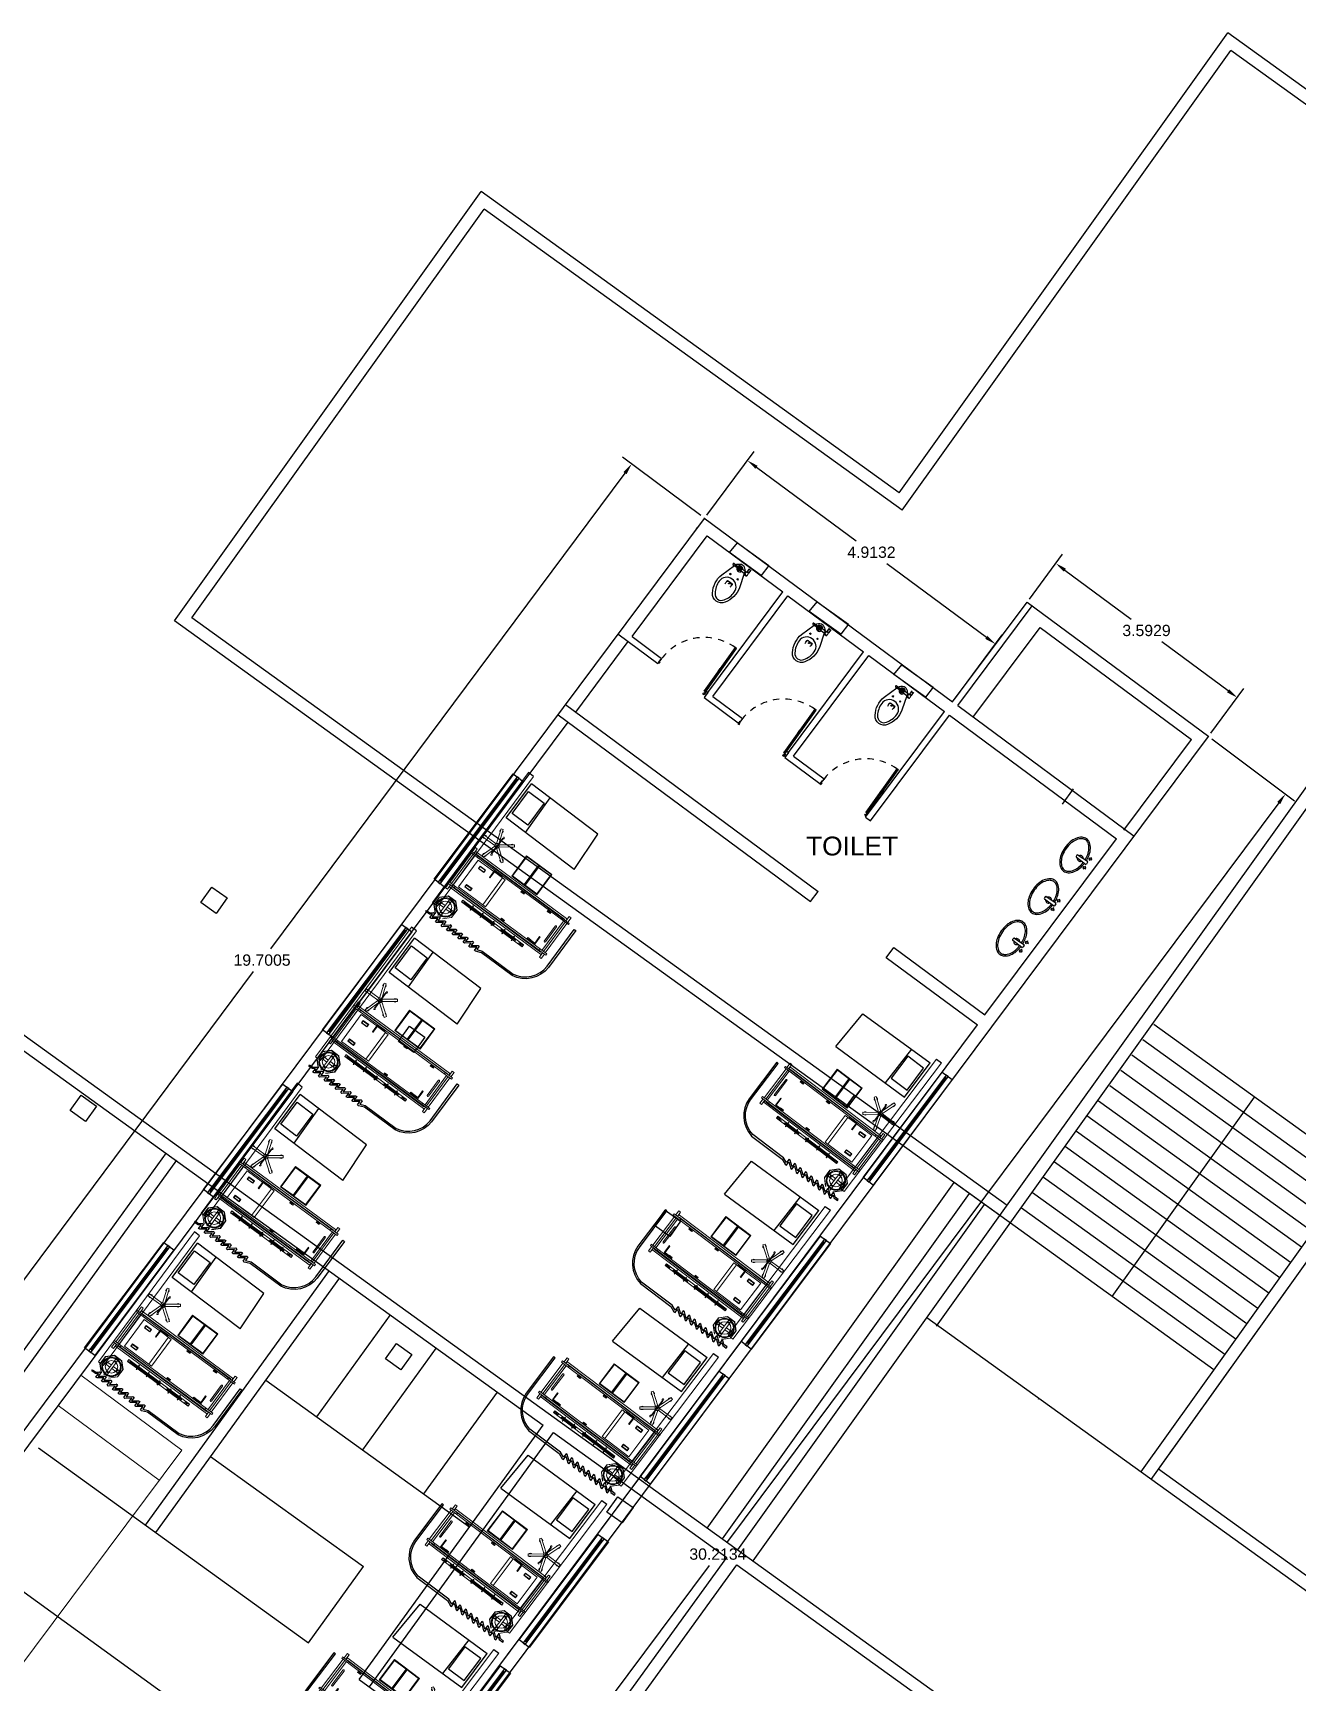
# Model space of a CAD drawing. Header units: metres. Extents: x 141303 to 146299, y 125960 to 127091.
# Drawn here: x 144904.21 to 144924.33, y 126103.1 to 126129.36 of the extents above; entities that cross this region are included whole.
import ezdxf

# ---------------------------------------------------------------- set-up
doc = ezdxf.new("R2010")
doc.units = ezdxf.units.M
doc.header["$MEASUREMENT"] = 0
for name, pattern in [('C05 _MOB-EQUIP URGENCIAS Y TOCOCIRUGÍA$0$006_URGENCIAS & TOCOCIRUGÍA$0$03.-PRIMER NIVEL GENERAL$0$XR-PLANTA 3ER NIVEL$0$DASHED', [19.05, 12.7, -6.35]), ('C05 _MOB-EQUIP URGENCIAS Y TOCOCIRUGÍA$0$006_URGENCIAS & TOCOCIRUGÍA$0$03.-PRIMER NIVEL GENERAL$0$XR-PLANTA 3ER NIVEL$0$DASHED2', [0.375, 0.25, -0.125]), ('C08_MUROS SERVICIOS$0$HIDDE100', [0.16, 0.1, -0.06])]:
    doc.linetypes.add(name, pattern=pattern)
for name, color, linetype in [('DIMENSION', 50, 'Continuous'), ('door', 12, 'Continuous'), ('FURNITURE', 6, 'Continuous'), ('WINDOW', 244, 'Continuous')]:
    doc.layers.add(name, color=color, linetype=linetype)
for name, color, linetype, lineweight in [('ELEVATION', 7, 'Continuous', 20), ('LETTERING', 50, 'Continuous', 30), ('new column', 4, 'Continuous', 25), ('NVMI_WALL', 7, 'Continuous', 30)]:
    doc.layers.add(name, color=color, linetype=linetype, lineweight=lineweight)
doc.layers.get('0').off()
doc.styles.get("Standard").update_dxf_attribs({"font": 'arial.ttf'})
doc.dimstyles.get("Standard").update_dxf_attribs({"dimtxt": 0.18, "dimasz": 0.18, "dimexe": 0.18, "dimexo": 0.0625, "dimgap": 0.09, "dimtad": 0, "dimtih": 1, "dimtoh": 1, "dimdec": 4, "dimzin": 0, "dimdsep": 46, "dimtxsty": 'Standard', "dimcen": 0.09, "dimadec": 0, "dimazin": 0, "dimtfac": 1, "dimtdec": 4, "dimtofl": 0, "dimtmove": 0, "dimatfit": 3, "dimfxl": 1, "dimtolj": 1, "dimtzin": 0, "dimarcsym": 0})

# ---------------------------------------------------------------- blocks, each defined once
blk = doc.blocks.new('C05 _MOB-EQUIP URGENCIAS Y TOCOCIRUGÍA$0$cortina antibacterial')
blk.add_lwpolyline([(300.266, -580.673), (300.266, -580.651), (300.266, -580.673), (300.199, -580.673), (300.266, -580.761), (300.266, -580.783), (300.199, -580.783), (300.266, -580.871), (300.266, -580.893), (300.199, -580.893), (300.266, -580.981), (300.266, -581.003), (300.199, -581.003), (300.266, -581.091), (300.266, -581.113), (300.199, -581.113), (300.266, -581.201), (300.266, -581.223), (300.199, -581.223), (300.231, -581.309), (300.231, -581.921, 0.354939), (300.651, -582.281), (301.378, -582.281), (301.378, -582.311), (300.651, -582.311, -0.359051), (300.201, -581.921), (300.201, -581.313), (300.166, -581.223), (300.166, -581.201), (300.233, -581.201), (300.166, -581.113), (300.166, -581.091), (300.233, -581.091), (300.166, -581.003), (300.166, -580.981), (300.233, -580.981), (300.166, -580.893), (300.166, -580.871), (300.233, -580.871), (300.166, -580.783), (300.166, -580.761), (300.233, -580.761), (300.166, -580.673), (300.166, -580.651), (300.233, -580.651), (300.166, -580.563), (300.166, -580.541), (300.233, -580.541), (300.166, -580.453), (300.166, -580.431), (300.233, -580.431), (300.166, -580.343), (300.166, -580.321), (300.233, -580.321), (300.205, -580.281), (300.205, -580.211), (300.227, -580.211), (300.227, -580.274), (300.266, -580.321), (300.266, -580.343), (300.199, -580.343), (300.266, -580.431), (300.266, -580.453), (300.199, -580.453), (300.266, -580.541), (300.266, -580.563), (300.199, -580.563), (300.266, -580.651)], format="xyb")
blk = doc.blocks.new('bed ward')
at = {"layer": 'FURNITURE'}
for p, q in [((142390.8, 126644.899), (142391.223, 126645.43)), ((142391.223, 126645.43), (142392.307, 126644.667)), ((142390.8, 126644.899), (142391.91, 126644.116)), ((142392.007, 126644.879), (142391.6, 126644.335)), ((142391.91, 126644.116), (142392.307, 126644.667)), ((142392.41, 126644.731), (142392.492, 126644.674))]:
    blk.add_line(p, q, dxfattribs=at)
at = {"layer": 'FURNITURE', "linetype": 'Continuous', "lineweight": 0}
for p, q in [((142390.08, 126644.621, 310.935), (142390.03, 126644.551, 310.935)), ((142390.08, 126644.621, 310.935), (142390.109, 126644.6, 310.935)), ((142390.016, 126644.532, 310.935), (142389.675, 126644.062, 310.935)), ((142390.044, 126644.511, 310.935), (142389.703, 126644.042, 310.935)), ((142390.068, 126644.493, 310.935), (142389.727, 126644.024, 310.935)), ((142390.014, 126644.357, 310.935), (142389.84, 126644.118, 310.935)), ((142390.006, 126644.569, 310.935), (142389.991, 126644.549, 310.935)), ((142389.991, 126644.549, 310.935), (142391.569, 126643.403, 310.935)), ((142390.006, 126644.569, 310.935), (142391.583, 126643.423, 310.935)), ((142390.109, 126644.6, 310.935), (142390.058, 126644.53, 310.935)), ((142390.077, 126644.549, 310.935), (142390.061, 126644.528, 310.935)), ((142390.086, 126644.518, 310.935), (142390.082, 126644.513, 310.935)), ((142390.086, 126644.518, 310.935), (142391.51, 126643.483, 310.935)), ((142390.091, 126644.551, 310.935), (142391.539, 126643.499, 310.935)), ((142390.117, 126644.487, 310.935), (142390.103, 126644.468, 310.935)), ((142390.596, 126644.216, 310.935), (142390.831, 126644.54, 310.935)), ((142390.61, 126644.219, 310.935), (142390.834, 126644.526, 310.935)), ((142390.796, 126644.083, 310.935), (142391.02, 126644.391, 310.935)), ((142390.799, 126644.069, 310.935), (142391.034, 126644.393, 310.935)), ((142390.812, 126644.072, 310.935), (142391.036, 126644.379, 310.935)), ((142390.831, 126644.54, 310.935), (142391.236, 126644.246, 310.935)), ((142390.834, 126644.526, 310.935), (142391.02, 126644.391, 310.935)), ((142391.036, 126644.379, 310.935), (142391.222, 126644.244, 310.935)), ((142390.033, 126644.343, 310.935), (142389.859, 126644.104, 310.935)), ((142390.254, 126644.34, 310.935), (142390.245, 126644.328, 310.935)), ((142390.245, 126644.328, 310.935), (142390.294, 126644.292, 310.935)), ((142390.254, 126644.34, 310.935), (142390.303, 126644.304, 310.935)), ((142390.303, 126644.304, 310.935), (142390.294, 126644.292, 310.935)), ((142390.596, 126644.216, 310.935), (142391.001, 126643.923, 310.935)), ((142390.61, 126644.219, 310.935), (142390.796, 126644.083, 310.935)), ((142390.999, 126643.936, 310.935), (142391.222, 126644.244, 310.935)), ((142391.001, 126643.923, 310.935), (142391.236, 126644.246, 310.935)), ((142389.661, 126644.043, 310.935), (142389.61, 126643.973, 310.935)), ((142389.61, 126643.973, 310.935), (142389.639, 126643.953, 310.935)), ((142389.651, 126644.08, 310.935), (142389.637, 126644.06, 310.935)), ((142389.637, 126644.06, 310.935), (142391.214, 126642.914, 310.935)), ((142389.689, 126644.022, 310.935), (142389.639, 126643.953, 310.935)), ((142389.651, 126644.08, 310.935), (142391.228, 126642.934, 310.935)), ((142389.692, 126644.02, 310.935), (142389.677, 126643.999, 310.935)), ((142389.679, 126643.985, 310.935), (142391.13, 126642.931, 310.935)), ((142389.713, 126644.005, 310.935), (142389.706, 126643.995, 310.935)), ((142389.706, 126643.995, 310.935), (142391.13, 126642.961, 310.935)), ((142389.762, 126643.999, 310.935), (142389.748, 126643.979, 310.935)), ((142389.94, 126644.061, 310.935), (142389.858, 126643.948, 310.935)), ((142389.858, 126643.948, 310.935), (142389.98, 126643.859, 310.935)), ((142389.949, 126644.055, 310.935), (142389.873, 126643.95, 310.935)), ((142389.873, 126643.95, 310.935), (142389.937, 126643.904, 310.935)), ((142389.939, 126643.907, 310.935), (142389.93, 126643.895, 310.935)), ((142389.939, 126643.907, 310.935), (142389.989, 126643.871, 310.935)), ((142389.94, 126644.061, 310.935), (142389.949, 126644.055, 310.935)), ((142389.989, 126643.871, 310.935), (142389.98, 126643.859, 310.935)), ((142390.675, 126644.034, 310.935), (142390.666, 126644.022, 310.935)), ((142390.666, 126644.022, 310.935), (142390.716, 126643.986, 310.935)), ((142390.675, 126644.034, 310.935), (142390.725, 126643.998, 310.935)), ((142390.725, 126643.998, 310.935), (142390.716, 126643.986, 310.935)), ((142390.812, 126644.072, 310.935), (142390.999, 126643.936, 310.935)), ((142390.537, 126643.265, 310.935), (142389.878, 126643.743, 310.935)), ((142390.558, 126643.293, 310.935), (142389.899, 126643.772, 310.935)), ((142390.007, 126643.668, 310.935), (142390.009, 126643.67, 310.935)), ((142390.007, 126643.668, 310.935), (142390.052, 126643.639, 310.935)), ((142390.009, 126643.67, 310.935), (142390.053, 126643.642, 310.935)), ((142390.089, 126643.612, 310.935), (142390.009, 126643.67, 310.935)), ((142390.046, 126643.643, 310.935), (142390.091, 126643.614, 310.935)), ((142390.361, 126643.601, 310.935), (142390.352, 126643.589, 310.935)), ((142390.352, 126643.589, 310.935), (142390.401, 126643.553, 310.935)), ((142390.361, 126643.601, 310.935), (142390.41, 126643.565, 310.935)), ((142390.973, 126643.806, 310.935), (142390.661, 126643.376, 310.935)), ((142391.017, 126643.775, 310.935), (142390.704, 126643.344, 310.935)), ((142390.973, 126643.806, 310.935), (142391.148, 126643.68, 310.935)), ((142391.038, 126643.766, 310.935), (142391.047, 126643.779, 310.935)), ((142391.087, 126643.731, 310.935), (142391.038, 126643.766, 310.935)), ((142391.169, 126643.69, 310.935), (142391.047, 126643.779, 310.935)), ((142391.078, 126643.583, 310.935), (142391.153, 126643.687, 310.935)), ((142391.087, 126643.577, 310.935), (142391.078, 126643.583, 310.935)), ((142391.087, 126643.731, 310.935), (142391.096, 126643.743, 310.935)), ((142391.087, 126643.577, 310.935), (142391.169, 126643.69, 310.935)), ((142391.153, 126643.687, 310.935), (142391.09, 126643.734, 310.935)), ((142391.157, 126643.673, 310.935), (142391.405, 126643.492, 310.935)), ((142390.157, 126643.559, 310.935), (142390.158, 126643.562, 310.935)), ((142390.157, 126643.559, 310.935), (142390.201, 126643.531, 310.935)), ((142390.238, 126643.503, 310.935), (142390.158, 126643.562, 310.935)), ((142390.158, 126643.562, 310.935), (142390.203, 126643.533, 310.935)), ((142390.194, 126643.532, 310.935), (142390.238, 126643.503, 310.935)), ((142390.196, 126643.534, 310.935), (142390.24, 126643.506, 310.935)), ((142390.238, 126643.503, 310.935), (142390.24, 126643.506, 310.935)), ((142390.41, 126643.565, 310.935), (142390.401, 126643.553, 310.935)), ((142390.549, 126643.281, 310.935), (142390.571, 126643.312, 310.935)), ((142390.661, 126643.376, 310.935), (142391.093, 126643.062, 310.935)), ((142391.405, 126643.492, 310.935), (142391.093, 126643.062, 310.935)), ((142391.492, 126643.459, 310.935), (142391.13, 126642.961, 310.935)), ((142391.517, 126643.441, 310.935), (142391.176, 126642.972, 310.935)), ((142391.216, 126643.555, 310.935), (142391.189, 126643.518, 310.935)), ((142391.189, 126643.518, 310.935), (142391.278, 126643.453, 310.935)), ((142391.217, 126643.546, 310.935), (142391.197, 126643.519, 310.935)), ((142391.197, 126643.519, 310.935), (142391.276, 126643.461, 310.935)), ((142391.545, 126643.421, 310.935), (142391.204, 126642.952, 310.935)), ((142391.216, 126643.555, 310.935), (142391.305, 126643.49, 310.935)), ((142391.217, 126643.546, 310.935), (142391.296, 126643.489, 310.935)), ((142391.296, 126643.489, 310.935), (142391.276, 126643.461, 310.935)), ((142391.305, 126643.49, 310.935), (142391.278, 126643.453, 310.935)), ((142391.472, 126643.504, 310.935), (142391.458, 126643.484, 310.935)), ((142391.51, 126643.483, 310.935), (142391.506, 126643.478, 310.935)), ((142391.541, 126643.485, 310.935), (142391.526, 126643.464, 310.935)), ((142391.581, 126643.53, 310.935), (142391.531, 126643.461, 310.935)), ((142391.61, 126643.51, 310.935), (142391.559, 126643.44, 310.935)), ((142391.583, 126643.423, 310.935), (142391.569, 126643.403, 310.935)), ((142391.581, 126643.53, 310.935), (142391.61, 126643.51, 310.935)), ((142390.508, 126643.304, 310.935), (142390.51, 126643.306, 310.935)), ((142390.508, 126643.304, 310.935), (142390.552, 126643.276, 310.935)), ((142390.51, 126643.306, 310.935), (142390.554, 126643.278, 310.935)), ((142390.59, 126643.248, 310.935), (142390.51, 126643.306, 310.935)), ((142390.545, 126643.276, 310.935), (142390.59, 126643.248, 310.935)), ((142390.547, 126643.279, 310.935), (142390.591, 126643.251, 310.935)), ((142390.59, 126643.248, 310.935), (142390.591, 126643.251, 310.935)), ((142390.667, 126643.188, 310.935), (142390.669, 126643.191, 310.935)), ((142390.667, 126643.188, 310.935), (142390.711, 126643.16, 310.935)), ((142390.669, 126643.191, 310.935), (142390.713, 126643.163, 310.935)), ((142390.749, 126643.133, 310.935), (142390.669, 126643.191, 310.935)), ((142390.704, 126643.161, 310.935), (142390.749, 126643.133, 310.935)), ((142390.706, 126643.163, 310.935), (142390.75, 126643.135, 310.935)), ((142390.749, 126643.133, 310.935), (142390.75, 126643.135, 310.935)), ((142391.002, 126643.26, 310.935), (142390.975, 126643.223, 310.935)), ((142390.975, 126643.223, 310.935), (142391.064, 126643.158, 310.935)), ((142391.003, 126643.252, 310.935), (142390.983, 126643.224, 310.935)), ((142390.983, 126643.224, 310.935), (142391.063, 126643.167, 310.935)), ((142391.002, 126643.26, 310.935), (142391.091, 126643.196, 310.935)), ((142391.003, 126643.252, 310.935), (142391.083, 126643.194, 310.935)), ((142391.083, 126643.194, 310.935), (142391.063, 126643.167, 310.935)), ((142391.091, 126643.196, 310.935), (142391.064, 126643.158, 310.935)), ((142390.66, 126642.811, 310.935), (142390.746, 126642.929, 310.935)), ((142390.683, 126642.668, 310.935), (142390.66, 126642.811, 310.935)), ((142390.663, 126642.808, 310.935), (142390.749, 126642.926, 310.935)), ((142390.687, 126642.669, 310.935), (142390.664, 126642.811, 310.935)), ((142390.691, 126642.853, 310.935), (142390.748, 126642.812, 310.935)), ((142390.704, 126642.844, 310.935), (142390.727, 126642.877, 310.935)), ((142390.704, 126642.844, 310.935), (142390.707, 126642.842, 310.935)), ((142390.707, 126642.842, 310.935), (142390.73, 126642.874, 310.935)), ((142390.707, 126642.857, 310.935), (142390.717, 126642.869, 310.935)), ((142390.707, 126642.857, 310.935), (142390.711, 126642.854, 310.935)), ((142390.715, 126642.886, 310.935), (142390.772, 126642.845, 310.935)), ((142390.717, 126642.869, 310.935), (142390.72, 126642.867, 310.935)), ((142390.719, 126642.858, 310.935), (142390.729, 126642.851, 310.935)), ((142390.727, 126642.877, 310.935), (142390.73, 126642.874, 310.935)), ((142390.743, 126642.816, 310.935), (142390.767, 126642.849, 310.935)), ((142390.746, 126642.929, 310.935), (142390.888, 126642.951, 310.935)), ((142390.746, 126642.925, 310.935), (142390.889, 126642.947, 310.935)), ((142390.748, 126642.812, 310.935), (142390.772, 126642.845, 310.935)), ((142390.886, 126642.948, 310.935), (142391.004, 126642.862, 310.935)), ((142390.888, 126642.951, 310.935), (142391.006, 126642.866, 310.935)), ((142390.89, 126642.864, 310.935), (142390.931, 126642.921, 310.935)), ((142390.89, 126642.864, 310.935), (142390.923, 126642.84, 310.935)), ((142390.893, 126642.869, 310.935), (142390.926, 126642.845, 310.935)), ((142390.923, 126642.84, 310.935), (142390.964, 126642.896, 310.935)), ((142391.025, 126642.722, 310.935), (142391.002, 126642.865, 310.935)), ((142391.029, 126642.723, 310.935), (142391.006, 126642.866, 310.935)), ((142391.117, 126643.015, 310.935), (142391.103, 126642.996, 310.935)), ((142391.162, 126642.953, 310.935), (142391.111, 126642.883, 310.935)), ((142391.111, 126642.883, 310.935), (142391.139, 126642.863, 310.935)), ((142391.19, 126642.932, 310.935), (142391.139, 126642.863, 310.935)), ((142391.159, 126642.955, 310.935), (142391.144, 126642.934, 310.935)), ((142391.228, 126642.934, 310.935), (142391.214, 126642.914, 310.935)), ((142390.725, 126642.637, 310.935), (142390.766, 126642.694, 310.935)), ((142390.758, 126642.613, 310.935), (142390.799, 126642.67, 310.935)), ((142390.763, 126642.689, 310.935), (142390.796, 126642.665, 310.935)), ((142390.766, 126642.694, 310.935), (142390.799, 126642.67, 310.935)), ((142390.8, 126642.586, 310.935), (142390.943, 126642.609, 310.935)), ((142390.801, 126642.582, 310.935), (142390.943, 126642.605, 310.935)), ((142390.917, 126642.689, 310.935), (142390.941, 126642.722, 310.935)), ((142390.917, 126642.689, 310.935), (142390.974, 126642.647, 310.935)), ((142390.922, 126642.685, 310.935), (142390.946, 126642.718, 310.935)), ((142390.94, 126642.607, 310.935), (142391.026, 126642.726, 310.935)), ((142390.941, 126642.722, 310.935), (142390.998, 126642.681, 310.935)), ((142390.943, 126642.605, 310.935), (142391.029, 126642.723, 310.935)), ((142390.959, 126642.659, 310.935), (142390.982, 126642.692, 310.935)), ((142390.959, 126642.659, 310.935), (142390.962, 126642.657, 310.935)), ((142390.962, 126642.657, 310.935), (142390.985, 126642.689, 310.935)), ((142390.965, 126642.679, 310.935), (142390.97, 126642.676, 310.935)), ((142390.969, 126642.667, 310.935), (142390.972, 126642.664, 310.935)), ((142390.972, 126642.664, 310.935), (142390.981, 126642.677, 310.935)), ((142390.978, 126642.68, 310.935), (142390.981, 126642.677, 310.935)), ((142390.982, 126642.692, 310.935), (142390.985, 126642.689, 310.935))]:
    blk.add_line(p, q, dxfattribs=at)
at = {"layer": 'FURNITURE', "lineweight": 0}
for p, q in [((142390.901, 126642.653, 310.935), (142392.41, 126644.731, 310.935)), ((142392.492, 126644.674, 310.935), (142390.981, 126642.594, 310.935)), ((142391.441, 126643.721, 310.935), (142391.621, 126643.968, 310.935)), ((142390.981, 126642.594, 310.935), (142390.901, 126642.653, 310.935))]:
    blk.add_line(p, q, dxfattribs=at)
at = {"layer": 'FURNITURE', "linetype": 'C05 _MOB-EQUIP URGENCIAS Y TOCOCIRUGÍA$0$006_URGENCIAS & TOCOCIRUGÍA$0$03.-PRIMER NIVEL GENERAL$0$XR-PLANTA 3ER NIVEL$0$DASHED2', "lineweight": 0}
for p, q in [((142389.878, 126643.743, 310.935), (142389.899, 126643.772, 310.935)), ((142389.883, 126643.746, 310.935), (142389.898, 126643.766, 310.935)), ((142389.906, 126643.726, 310.935), (142389.884, 126643.742, 310.935)), ((142389.924, 126643.75, 310.935), (142389.902, 126643.767, 310.935)), ((142389.91, 126643.727, 310.935), (142389.924, 126643.747, 310.935)), ((142390.544, 126643.274, 310.935), (142389.914, 126643.732, 310.935)), ((142390.551, 126643.283, 310.935), (142389.92, 126643.741, 310.935)), ((142390.023, 126643.61, 310.935), (142390.045, 126643.64, 310.935)), ((142390.027, 126643.607, 310.935), (142390.023, 126643.61, 310.935)), ((142390.027, 126643.607, 310.935), (142390.05, 126643.637, 310.935)), ((142390.045, 126643.64, 310.935), (142390.089, 126643.612, 310.935)), ((142390.048, 126643.645, 310.935), (142390.07, 126643.675, 310.935)), ((142390.053, 126643.642, 310.935), (142390.075, 126643.672, 310.935)), ((142390.075, 126643.672, 310.935), (142390.07, 126643.675, 310.935)), ((142390.089, 126643.612, 310.935), (142390.091, 126643.614, 310.935)), ((142390.172, 126643.501, 310.935), (142390.194, 126643.532, 310.935)), ((142390.177, 126643.498, 310.935), (142390.172, 126643.501, 310.935)), ((142390.177, 126643.498, 310.935), (142390.199, 126643.528, 310.935)), ((142390.198, 126643.537, 310.935), (142390.22, 126643.567, 310.935)), ((142390.203, 126643.533, 310.935), (142390.224, 126643.564, 310.935)), ((142390.224, 126643.564, 310.935), (142390.22, 126643.567, 310.935)), ((142390.352, 126643.384, 310.935), (142390.387, 126643.433, 310.935)), ((142390.361, 126643.377, 310.935), (142390.397, 126643.426, 310.935)), ((142390.554, 126643.278, 310.935), (142390.576, 126643.308, 310.935)), ((142390.576, 126643.308, 310.935), (142390.571, 126643.312, 310.935)), ((142390.524, 126643.246, 310.935), (142390.545, 126643.276, 310.935)), ((142390.528, 126643.243, 310.935), (142390.524, 126643.246, 310.935)), ((142390.528, 126643.243, 310.935), (142390.55, 126643.273, 310.935)), ((142390.696, 126643.149, 310.935), (142390.542, 126643.261, 310.935)), ((142390.703, 126643.159, 310.935), (142390.549, 126643.271, 310.935)), ((142390.709, 126643.168, 310.935), (142390.555, 126643.28, 310.935)), ((142390.717, 126643.178, 310.935), (142390.562, 126643.29, 310.935)), ((142390.682, 126643.131, 310.935), (142390.704, 126643.161, 310.935)), ((142390.687, 126643.127, 310.935), (142390.682, 126643.131, 310.935)), ((142390.687, 126643.127, 310.935), (142390.709, 126643.158, 310.935)), ((142390.849, 126643.038, 310.935), (142390.701, 126643.146, 310.935)), ((142390.708, 126643.166, 310.935), (142390.73, 126643.196, 310.935)), ((142390.828, 126643.068, 310.935), (142390.708, 126643.156, 310.935)), ((142390.713, 126643.163, 310.935), (142390.735, 126643.193, 310.935)), ((142390.835, 126643.077, 310.935), (142390.714, 126643.165, 310.935)), ((142390.87, 126643.066, 310.935), (142390.721, 126643.174, 310.935)), ((142390.735, 126643.193, 310.935), (142390.73, 126643.196, 310.935)), ((142390.824, 126643.063, 310.935), (142390.839, 126643.083, 310.935)), ((142390.847, 126643.043, 310.935), (142390.825, 126643.059, 310.935)), ((142390.864, 126643.067, 310.935), (142390.842, 126643.083, 310.935)), ((142390.849, 126643.038, 310.935), (142390.87, 126643.066, 310.935)), ((142390.85, 126643.044, 310.935), (142390.865, 126643.064, 310.935))]:
    blk.add_line(p, q, dxfattribs=at)
at = {"layer": 'FURNITURE', "linetype": 'C05 _MOB-EQUIP URGENCIAS Y TOCOCIRUGÍA$0$006_URGENCIAS & TOCOCIRUGÍA$0$03.-PRIMER NIVEL GENERAL$0$XR-PLANTA 3ER NIVEL$0$DASHED', "lineweight": 0}
for p, q in [((142390.748, 126642.812, 310.935), (142390.816, 126642.762, 310.935)), ((142390.766, 126642.694, 310.935), (142390.89, 126642.864, 310.935)), ((142390.772, 126642.845, 310.935), (142390.84, 126642.796, 310.935)), ((142390.799, 126642.67, 310.935), (142390.923, 126642.84, 310.935)), ((142390.849, 126642.738, 310.935), (142390.917, 126642.689, 310.935)), ((142390.873, 126642.771, 310.935), (142390.941, 126642.722, 310.935))]:
    blk.add_line(p, q, dxfattribs=at)
at = {"layer": 'FURNITURE'}
blk.add_lwpolyline([(142391.695, 126644.412), (142391.949, 126644.229), (142392.204, 126644.583), (142391.95, 126644.766)], close=True, dxfattribs=at)
at = {"layer": 'FURNITURE', "lineweight": 0, "elevation": 310.935}
for points in [[(142391.539, 126643.88), (142391.462, 126644.116), (142391.428, 126644.105), (142391.504, 126643.869)], [(142391.5, 126643.863), (142391.252, 126643.862), (142391.252, 126643.826), (142391.5, 126643.827)], [(142391.546, 126643.812), (142391.746, 126643.666), (142391.768, 126643.695), (142391.567, 126643.841)], [(142391.567, 126643.848), (142391.771, 126643.989), (142391.75, 126644.019), (142391.563, 126643.889)], [(142391.496, 126643.797), (142391.426, 126643.585), (142391.46, 126643.574), (142391.538, 126643.809)]]:
    blk.add_lwpolyline(points, dxfattribs=at)
blk.add_lwpolyline([(142391.632, 126643.983, 2.414214), (142391.621, 126643.969), (142391.614, 126643.974), (142391.434, 126643.726), (142391.441, 126643.721, 2.414214), (142391.43, 126643.706)], format="xyb", dxfattribs=at)
at = {"layer": 'FURNITURE', "linetype": 'C05 _MOB-EQUIP URGENCIAS Y TOCOCIRUGÍA$0$006_URGENCIAS & TOCOCIRUGÍA$0$03.-PRIMER NIVEL GENERAL$0$XR-PLANTA 3ER NIVEL$0$DASHED2', "lineweight": 0}
for centre, radius in [((142389.903, 126643.747, 310.935), 0.000769), ((142389.953, 126643.71, 310.935), 0.003), ((142390.148, 126643.569, 310.935), 0.003), ((142390.601, 126643.24, 310.935), 0.003), ((142390.795, 126643.099, 310.935), 0.003), ((142390.845, 126643.062, 310.935), 0.000769)]:
    blk.add_circle(centre, radius, dxfattribs=at)
at = {"layer": 'FURNITURE', "linetype": 'Continuous', "lineweight": 0}
for radius in [0.155, 0.142, 0.1]:
    blk.add_circle((142390.844, 126642.767, 310.935), radius, dxfattribs=at)
for centre, radius, start, end in [((142390.024, 126644.35, 310.935), 0.012, 324.006, 144.006), ((142390.085, 126644.543, 310.935), 0.01, 54.006, 144.006), ((142389.85, 126644.111, 310.935), 0.012, 144.006, 324.006), ((142389.685, 126643.993, 310.935), 0.01, 144.006, 234.006), ((142391.533, 126643.491, 310.935), 0.01, 324.006, 54.006), ((142390.844, 126642.767, 310.935), 0.149, 144.006, 324.006), ((142391.136, 126642.939, 310.935), 0.01, 234.006, 324.006)]:
    blk.add_arc(centre, radius, start, end, dxfattribs=at)
at = {"layer": 'FURNITURE', "lineweight": 0}
for centre, radius, start, end in [((142391.456, 126644.076, 310.935), 0.027, 329.7619, 66.1412), ((142391.288, 126643.844, 310.935), 0.027, 41.943, 138.3224), ((142391.456, 126644.076, 310.935), 0.027, 149.7619, 246.1412), ((142391.531, 126643.845, 310.935), 0.036, 68.4835, 219.5285), ((142391.531, 126643.845, 310.935), 0.036, 234.006, 54.006), ((142391.531, 126643.845, 310.935), 0.018, 84.006, 204.006), ((142391.531, 126643.845, 310.935), 0.018, 234.006, 54.006), ((142391.731, 126643.983, 310.935), 0.027, 76.5671, 172.9465), ((142391.731, 126643.983, 310.935), 0.027, 256.5671, 352.9465), ((142391.288, 126643.844, 310.935), 0.027, 221.943, 318.3224), ((142391.455, 126643.614, 310.935), 0.027, 113.508, 209.8874), ((142391.455, 126643.614, 310.935), 0.027, 293.508, 29.8874), ((142391.728, 126643.702, 310.935), 0.027, 185.7848, 282.1642), ((142391.728, 126643.702, 310.935), 0.027, 5.7848, 102.1642)]:
    blk.add_arc(centre, radius, start, end, dxfattribs=at)
at = {"layer": 'FURNITURE', "linetype": 'C05 _MOB-EQUIP URGENCIAS Y TOCOCIRUGÍA$0$006_URGENCIAS & TOCOCIRUGÍA$0$03.-PRIMER NIVEL GENERAL$0$XR-PLANTA 3ER NIVEL$0$DASHED2', "lineweight": 0}
for centre, radius, start, end in [((142389.885, 126643.744, 310.935), 0.0025, 144.006, 234.006), ((142389.9, 126643.765, 310.935), 0.0025, 54.006, 144.006), ((142389.908, 126643.728, 310.935), 0.0025, 234.006, 324.006), ((142389.922, 126643.748, 310.935), 0.0025, 324.006, 54.006), ((142390.356, 126643.38, 310.935), 0.0058, 144.006, 324.006), ((142390.392, 126643.429, 310.935), 0.0058, 324.006, 144.006), ((142390.826, 126643.061, 310.935), 0.0025, 144.006, 234.006), ((142390.841, 126643.081, 310.935), 0.0025, 54.006, 144.006), ((142390.863, 126643.065, 310.935), 0.0025, 324.006, 54.006), ((142390.848, 126643.045, 310.935), 0.0025, 234.006, 324.006)]:
    blk.add_arc(centre, radius, start, end, dxfattribs=at)
at = {"layer": 'FURNITURE', "lineweight": 0, "xscale": -1, "rotation": 234.0059966302266}
blk.add_blockref('C05 _MOB-EQUIP URGENCIAS Y TOCOCIRUGÍA$0$cortina antibacterial', (142683.881, 126058.568, 310.935), dxfattribs=at)
blk = doc.blocks.new('C08_MUROS SERVICIOS$0$DOOR 1.20')
at = {"linetype": 'C08_MUROS SERVICIOS$0$HIDDE100'}
blk.add_lwpolyline([(187.586, 86.339, -0.424767), (188.786, 87.579)], format="xyb", dxfattribs=at)
at = {"linetype": 'ByBlock'}
blk.add_lwpolyline([(188.826, 86.379), (188.826, 87.579), (188.786, 87.579), (188.786, 86.379), (188.826, 86.379)], dxfattribs=at)
for points in [[(188.826, 87.559), (188.786, 87.559), (188.786, 87.579), (188.826, 87.579)], [(188.821, 87.41), (188.791, 87.41), (188.791, 87.419), (188.821, 87.419)], [(188.796, 87.419), (188.816, 87.419), (188.816, 87.41), (188.796, 87.41)], [(188.791, 86.999), (188.821, 86.999), (188.821, 86.919), (188.791, 86.919)], [(188.826, 86.379), (188.786, 86.379), (188.786, 86.399), (188.826, 86.399)], [(188.821, 86.469), (188.791, 86.469), (188.791, 86.479), (188.821, 86.479)], [(188.796, 86.479), (188.816, 86.479), (188.816, 86.469), (188.796, 86.469)]]:
    blk.add_lwpolyline(points, close=True)
blk.add_lwpolyline([(188.821, 86.399), (188.821, 87.559), (188.791, 87.559), (188.791, 86.399)], close=True, dxfattribs=at)
for points in [[(187.576, 86.379), (187.576, 86.309), (187.606, 86.309), (187.606, 86.339), (187.586, 86.339), (187.586, 86.379), (187.576, 86.379)], [(188.836, 86.379), (188.836, 86.309), (188.806, 86.309), (188.806, 86.339), (188.826, 86.339), (188.826, 86.379), (188.836, 86.379)]]:
    blk.add_lwpolyline(points)
blk = doc.blocks.new('LAVAMANOS A-03')
at = {"layer": 'FURNITURE'}
for p, q in [((-0.092, -0.109), (-0.116, -0.109)), ((-0.085, -0.102), (-0.085, -0.078)), ((-0.085, -0.14), (-0.085, -0.116)), ((-0.054, -0.109), (-0.078, -0.109)), ((-0.023, -0.306), (-0.03, -0.127)), ((-0.018, -0.115), (0.018, -0.115)), ((0.03, -0.127), (0.023, -0.306)), ((0.052, -0.109), (0.076, -0.109)), ((0.083, -0.102), (0.083, -0.078)), ((0.083, -0.14), (0.083, -0.116)), ((0.09, -0.109), (0.114, -0.109)), ((-0.011, -0.318), (0.011, -0.318))]:
    blk.add_line(p, q, dxfattribs=at)
for centre in [(-0.085, -0.109), (0.083, -0.109)]:
    blk.add_circle(centre, 0.0192, dxfattribs=at)
for centre, radius, start, end in [((-0.095, -0.404), 0.237, 122.2055, 146.6703), ((-0.095, -0.404), 0.213, 122.2055, 146.6703), ((-0.036, -0.498), 0.348, 104.6225, 122.2055), ((-0.036, -0.498), 0.324, 104.6225, 122.2055), ((0.003, -0.647), 0.502, 93.6665, 104.6225), ((0.003, -0.647), 0.478, 93.7445, 104.6225), ((0, -0.246), 0.048, 124.3259, 240.8236), ((-0.018, -0.127), 0.012, 90, 180), ((0.018, -0.127), 0.012, 360, 90), ((0, -0.246), 0.048, 300.0921, 55.6741), ((0.003, -0.647), 0.478, 75.3775, 86.9266), ((0.003, -0.647), 0.502, 75.3775, 86.9724), ((0.042, -0.498), 0.324, 57.7945, 75.3775), ((0.042, -0.498), 0.348, 57.7945, 75.3775), ((0.101, -0.404), 0.213, 33.3297, 57.7945), ((0.101, -0.404), 0.237, 33.3297, 57.7945), ((-0.185, -0.345), 0.129, 146.6703, 180), ((-0.185, -0.345), 0.129, 180, 213.3297), ((-0.095, -0.286), 0.237, 213.3297, 237.7945), ((-0.185, -0.345), 0.105, 146.6703, 180), ((-0.185, -0.345), 0.105, 180, 213.3297), ((-0.095, -0.286), 0.213, 213.3297, 237.7945), ((-0.036, -0.192), 0.348, 237.7945, 255.3775), ((-0.036, -0.192), 0.324, 237.7945, 255.3775), ((0.003, -0.043), 0.478, 255.3775, 270), ((-0.011, -0.306), 0.012, 180, 270), ((0.003, -0.043), 0.478, 270, 284.6225), ((0.011, -0.306), 0.012, 270, 0), ((0.042, -0.192), 0.324, 284.6225, 302.2055), ((0.042, -0.192), 0.348, 284.6225, 302.2055), ((0.101, -0.286), 0.213, 302.2055, 326.6703), ((0.101, -0.286), 0.237, 302.2055, 326.6703), ((0.191, -0.345), 0.105, 360, 33.3297), ((0.191, -0.345), 0.105, 326.6703, 0), ((0.191, -0.345), 0.129, 0, 33.3297), ((0.191, -0.345), 0.129, 326.6703, 360), ((0.003, -0.043), 0.502, 255.3775, 270), ((0.003, -0.043), 0.502, 270, 284.6225)]:
    blk.add_arc(centre, radius, start, end, dxfattribs=at)
blk = doc.blocks.new('*D99')
at = {"layer": 'Defpoints', "color": 0, "transparency": 16777216}
for p in [(144922.927, 126118.157), (144924.15, 126117.245), (144904.854, 126093.946)]:
    blk.add_point(p, dxfattribs=at)
at = {"layer": 'DIMENSION', "color": 0, "lineweight": -2, "transparency": 16777216}
for p, q in [((144922.978, 126118.12), (144924.294, 126117.137)), ((144924.042, 126117.101), (144915.249, 126105.321)), ((144906.185, 126093.177), (144914.978, 126104.957)), ((144904.905, 126093.908), (144906.221, 126092.925))]:
    blk.add_line(p, q, dxfattribs=at)
at = {"layer": 'DIMENSION', "color": 0, "transparency": 16777216}
for points in [[(144924.018, 126117.119), (144924.066, 126117.083), (144924.15, 126117.245)], [(144906.161, 126093.195), (144906.209, 126093.159), (144906.077, 126093.033)]]:
    blk.add_solid(points, dxfattribs=at)
at = {"layer": 'DIMENSION', "color": 0, "transparency": 16777216, "insert": (144915.113, 126105.139), "char_height": 0.18, "attachment_point": 5}
blk.add_mtext('\\A1;30.2134', dxfattribs=at)
blk = doc.blocks.new('*D100')
at = {"layer": 'Defpoints', "color": 0, "transparency": 16777216}
for p in [(144920.035, 126120.298), (144923.381, 126118.779), (144922.923, 126118.161)]:
    blk.add_point(p, dxfattribs=at)
at = {"layer": 'DIMENSION', "color": 0, "lineweight": -2, "transparency": 16777216}
for p, q in [((144920.072, 126120.348), (144920.6, 126121.061)), ((144920.637, 126120.809), (144921.691, 126120.029)), ((144923.236, 126118.886), (144922.182, 126119.665)), ((144922.96, 126118.211), (144923.488, 126118.923))]:
    blk.add_line(p, q, dxfattribs=at)
at = {"layer": 'DIMENSION', "color": 0, "transparency": 16777216}
for points in [[(144920.655, 126120.833), (144920.619, 126120.785), (144920.493, 126120.916)], [(144923.254, 126118.91), (144923.218, 126118.862), (144923.381, 126118.779)]]:
    blk.add_solid(points, dxfattribs=at)
at = {"layer": 'DIMENSION', "color": 0, "transparency": 16777216, "insert": (144921.937, 126119.847), "char_height": 0.18, "attachment_point": 5}
blk.add_mtext('\\A1;3.5929', dxfattribs=at)
blk = doc.blocks.new('*D101')
at = {"layer": 'Defpoints', "color": 0, "transparency": 16777216}
for p in [(144914.901, 126121.633), (144919.532, 126119.631), (144918.85, 126118.71)]:
    blk.add_point(p, dxfattribs=at)
at = {"layer": 'DIMENSION', "color": 0, "lineweight": -2, "transparency": 16777216}
for p, q in [((144914.938, 126121.683), (144915.69, 126122.699)), ((144915.728, 126122.447), (144917.312, 126121.275)), ((144919.387, 126119.738), (144917.803, 126120.911)), ((144918.887, 126118.76), (144919.639, 126119.776))]:
    blk.add_line(p, q, dxfattribs=at)
at = {"layer": 'DIMENSION', "color": 0, "transparency": 16777216}
for points in [[(144915.745, 126122.471), (144915.71, 126122.423), (144915.583, 126122.554)], [(144919.405, 126119.763), (144919.37, 126119.714), (144919.532, 126119.631)]]:
    blk.add_solid(points, dxfattribs=at)
at = {"layer": 'DIMENSION', "color": 0, "transparency": 16777216, "insert": (144917.558, 126121.093), "char_height": 0.18, "attachment_point": 5}
blk.add_mtext('\\A1;4.9132', dxfattribs=at)
blk = doc.blocks.new('*D102')
at = {"layer": 'Defpoints', "color": 0, "transparency": 16777216}
for p in [(144913.74, 126122.498), (144914.889, 126121.642), (144903.119, 126105.843)]:
    blk.add_point(p, dxfattribs=at)
at = {"layer": 'DIMENSION', "color": 0, "lineweight": -2, "transparency": 16777216}
for p, q in [((144914.839, 126121.679), (144913.596, 126122.605)), ((144913.633, 126122.353), (144907.991, 126114.78)), ((144902.078, 126106.843), (144907.72, 126114.416)), ((144903.069, 126105.881), (144901.826, 126106.807))]:
    blk.add_line(p, q, dxfattribs=at)
at = {"layer": 'DIMENSION', "color": 0, "transparency": 16777216}
for points in [[(144913.609, 126122.371), (144913.657, 126122.335), (144913.74, 126122.498)], [(144902.054, 126106.861), (144902.102, 126106.826), (144901.971, 126106.699)]]:
    blk.add_solid(points, dxfattribs=at)
at = {"layer": 'DIMENSION', "color": 0, "transparency": 16777216, "insert": (144907.856, 126114.598), "char_height": 0.18, "attachment_point": 5}
blk.add_mtext('\\A1;19.7005', dxfattribs=at)
blk = doc.blocks.new('C05 _MUROS URGENCIAS Y TOCOCIRUGÍA$0$VENTANA FACH  2.10 X 1.00')
at = {"elevation": 0}
for points in [[(194.2, -606.543), (194.2, -606.583), (194.24, -606.583), (194.24, -606.543)], [(196.26, -606.543), (196.26, -606.583), (196.3, -606.583), (196.3, -606.543)]]:
    blk.add_lwpolyline(points, close=True, dxfattribs=at)
at = {"layer": 'door', "linetype": 'ByBlock', "elevation": 0}
for points in [[(196.3, -606.663), (194.2, -606.663), (194.2, -606.463), (196.3, -606.463), (196.3, -606.663)], [(194.24, -606.553), (196.26, -606.553)], [(194.24, -606.563), (196.26, -606.563)], [(194.24, -606.573), (196.26, -606.573)]]:
    blk.add_lwpolyline(points, dxfattribs=at)
blk.add_lwpolyline([(194.2, -606.583), (196.3, -606.583), (196.3, -606.543), (194.2, -606.543)], close=True, dxfattribs=at)
blk = doc.blocks.new('flux caroni')
for p, q in [((-0.085, -0.238), (-0.055, -0.238)), ((-0.07, -0.223), (-0.07, -0.253)), ((-0.037, -0.076), (-0.037, -0.096)), ((0.036, -0.086), (-0.036, -0.086)), ((0, -0.121), (0, -0.05)), ((0.101, -0.068), (0.024, -0.068)), ((0.101, -0.103), (0.024, -0.103)), ((0.055, -0.238), (0.085, -0.238)), ((0.07, -0.223), (0.07, -0.253)), ((0.123, -0.062), (0.123, -0.005)), ((0.131, -0.062), (0.131, -0.052)), ((0.146, -0.052), (0.146, -0.062)), ((0.154, -0.005), (0.154, -0.062))]:
    blk.add_line(p, q)
for points in [[(0.118, 0), (0.121, -0.005), (0.156, -0.005), (0.159, 0)], [(-0.04, -0.076), (-0.042, -0.079), (-0.042, -0.092), (-0.04, -0.096)], [(-0.028, -0.076), (-0.04, -0.076), (-0.04, -0.096), (-0.028, -0.096)]]:
    blk.add_lwpolyline(points)
for points in [[(0.1, -0.103), (0.171, -0.329, -0.220845), (0.12, -0.641, -0.267949), (0, -0.711, -0.267949), (-0.12, -0.641, -0.220845), (-0.171, -0.329), (-0.097, -0.094, -0.200507)], [(-0.042, -0.079), (-0.123, -0.075, 0.428639), (-0.129, -0.08), (-0.129, -0.085), (-0.129, -0.09, 0.42603), (-0.123, -0.095), (-0.042, -0.092)], [(-0.09, -0.077, -0.184776), (-0.017, -0.013, -0.178359), (0.017, -0.013, -0.164856), (0.085, -0.068)], [(0.106, -0.103), (0.115, -0.103, -0.39071), (0.121, -0.109, 0.39071), (0.122, -0.11), (0.153, -0.11, 0.368077), (0.154, -0.109, 0.077411), (0.154, -0.062)], [(0.106, -0.068), (0.115, -0.068, 0.331964), (0.122, -0.062)], [(0.122, -0.11), (0.122, -0.111, 0.414214), (0.123, -0.112), (0.152, -0.112, 0.414214), (0.153, -0.111), (0.153, -0.11)], [(0.152, -0.112), (0.152, -0.116, -0.414214), (0.151, -0.117), (0.124, -0.117, -0.414214), (0.123, -0.116), (0.123, -0.112)], [(0.148, -0.117), (0.148, -0.12, -0.414214), (0.147, -0.121), (0.137, -0.121), (0.127, -0.121, -0.414214), (0.126, -0.12), (0.126, -0.117)], [(-0.044, -0.411, -0.060428), (-0.049, -0.358, -0.405477), (-0.034, -0.344), (0, -0.344), (0.034, -0.344, -0.405477), (0.049, -0.358, -0.060428), (0.044, -0.411)], [(0.048, -0.381, 0.43678), (0.019, -0.349), (0, -0.349), (-0.019, -0.349, 0.43678), (-0.048, -0.381)], [(0.004, -0.361), (0.004, -0.364, 0.310791), (0.006, -0.366, -0.034503), (0.007, -0.367, -0.106031), (0.009, -0.369, -0.162613), (0.01, -0.371, -0.162613), (0.009, -0.373, -0.106031), (0.007, -0.375, -0.069899), (0.004, -0.376, -0.056135), (0, -0.376, -0.056135), (-0.004, -0.376, -0.069899), (-0.007, -0.375, -0.106031), (-0.009, -0.373, -0.162613), (-0.01, -0.371, -0.162613), (-0.009, -0.369, -0.106031), (-0.007, -0.367, -0.034503), (-0.006, -0.366, 0.310791), (-0.004, -0.364), (-0.004, -0.361)]]:
    blk.add_lwpolyline(points, format="xyb")
for points in [[(0.104, -0.106), (0.104, -0.106, -0.414214), (0.101, -0.103), (0.101, -0.068, -0.414214), (0.104, -0.065), (0.104, -0.065, -0.414214), (0.106, -0.068), (0.106, -0.103, -0.414214)], [(0, -0.673, 0.267949), (0.087, -0.622, 0.149412), (0.146, -0.431, 0.414214), (0, -0.285, 0.414214), (-0.146, -0.431, 0.149412), (-0.087, -0.622, 0.267949)]]:
    blk.add_lwpolyline(points, format="xyb", close=True)
blk.add_lwpolyline([(0.155, -0.062), (0.122, -0.062), (0.121, -0.061), (0.121, -0.053), (0.122, -0.052), (0.155, -0.052), (0.156, -0.053), (0.156, -0.061)], close=True)
for centre, radius in [((-0.07, -0.238), 0.008), ((0, -0.086), 0.0297), ((0, -0.086), 0.0204), ((0.07, -0.238), 0.008)]:
    blk.add_circle(centre, radius)
for start, end in [(21.9459, 172.1193), (187.7161, 338.3331)]:
    blk.add_arc((0, -0.086), 0.0474, start, end)

msp = doc.modelspace()

# ---------------------------------------------------------------- linework, layer by layer
at = {"layer": 'ELEVATION'}
for p in [(144904.96829, 126107.98692), (144902.98765, 126101.98824)]:
    msp.add_line(p, (144906.57589, 126106.79709), dxfattribs=at)
at = {"layer": 'FURNITURE', "lineweight": 0}
msp.add_line((144904.60947, 126107.50604), (144906.21894, 126106.31482), dxfattribs=at)
at = {"layer": 'new column'}
for p, q in [((144906.88093, 126115.51741), (144907.05487, 126115.76183)), ((144907.05487, 126115.76183), (144907.29929, 126115.58789)), ((144907.12535, 126115.34347), (144906.88093, 126115.51741)), ((144907.29929, 126115.58789), (144907.12535, 126115.34347)), ((144910.03028, 126113.30039), (144910.20422, 126113.54481)), ((144910.20422, 126113.54481), (144910.44865, 126113.37087)), ((144910.27471, 126113.12645), (144910.03028, 126113.30039)), ((144910.44865, 126113.37087), (144910.27471, 126113.12645)), ((144904.79988, 126112.20451), (144904.97382, 126112.44894)), ((144904.97382, 126112.44894), (144905.21824, 126112.275)), ((144905.0443, 126112.03057), (144904.79988, 126112.20451)), ((144905.21824, 126112.275), (144905.0443, 126112.03057)), ((144914.10194, 126110.37212), (144914.27588, 126110.61654)), ((144914.27588, 126110.61654), (144914.52031, 126110.4426)), ((144914.34637, 126110.19818), (144914.10194, 126110.37212)), ((144914.52031, 126110.4426), (144914.34637, 126110.19818)), ((144909.82011, 126108.24904), (144909.99405, 126108.49347)), ((144909.99405, 126108.49347), (144910.23848, 126108.31953)), ((144910.06454, 126108.0751), (144909.82011, 126108.24904)), ((144910.23848, 126108.31953), (144910.06454, 126108.0751)), ((144913.34629, 126105.80936), (144913.52023, 126106.05379)), ((144913.52023, 126106.05379), (144913.76466, 126105.87985)), ((144913.59072, 126105.63542), (144913.34629, 126105.80936)), ((144913.76466, 126105.87985), (144913.59072, 126105.63542))]:
    msp.add_line(p, q, dxfattribs=at)
at = {"layer": 'NVMI_WALL'}
for p, q in [((144917.99846, 126122.04063), (144923.2325, 126129.36224)), ((144929.88469, 126124.56751), (144923.2325, 126129.36224)), ((144918.04439, 126121.76099), (144923.27844, 126129.0826)), ((144929.60613, 126124.52175), (144923.27844, 126129.0826)), ((144906.46071, 126120.00123), (144911.34627, 126126.83537)), ((144917.99846, 126122.04063), (144911.34627, 126126.83537)), ((144906.73972, 126120.04762), (144911.39221, 126126.55572)), ((144918.04439, 126121.76099), (144911.39221, 126126.55572)), ((144921.84692, 126106.44584), (144936.04619, 126126.30839)), ((144922.00962, 126106.32953), (144936.20844, 126126.19144)), ((144918.5929, 126108.77207), (144929.88469, 126124.56751)), ((144919.60328, 126110.52934), (144929.60613, 126124.52175)), ((144922.12593, 126106.49223), (144933.17559, 126121.94897)), ((144903.11936, 126105.84347), (144914.90098, 126121.63283)), ((144914.88877, 126121.64186), (144918.85015, 126118.70992)), ((144913.74605, 126119.7506), (144914.94213, 126121.35355)), ((144914.76979, 126121.48111), (144914.78137, 126121.47254)), ((144914.94213, 126121.35355), (144916.14783, 126120.46118)), ((144914.95175, 126118.85823), (144916.14783, 126120.46118)), ((144915.03213, 126118.79874), (144916.22821, 126120.40169)), ((144916.22821, 126120.40169), (144917.4339, 126119.50932)), ((144918.85015, 126118.70992), (144920.03521, 126120.2981)), ((144918.93053, 126118.65043), (144920.11559, 126120.23861)), ((144920.03521, 126120.2981), (144922.92749, 126118.15743)), ((144919.60328, 126110.52934), (144906.46116, 126120.00187)), ((144919.71959, 126110.69204), (144906.73972, 126120.04762)), ((144913.52048, 126119.79314), (144914.1576, 126119.32159)), ((144913.57997, 126119.87352), (144913.58529, 126119.86959)), ((144913.74605, 126119.7506), (144914.21657, 126119.40235)), ((144919.1725, 126118.46294), (144920.24199, 126119.89623)), ((144920.24199, 126119.89623), (144922.65338, 126118.11149)), ((144912.84899, 126118.54839), (144913.68624, 126119.67045)), ((144916.23782, 126117.90636), (144917.4339, 126119.50932)), ((144916.3182, 126117.84687), (144917.51428, 126119.44982)), ((144917.51428, 126119.44982), (144918.71998, 126118.55745)), ((144914.21657, 126119.40235), (144914.1576, 126119.32159)), ((144912.6876, 126118.66784), (144916.70722, 126115.6928)), ((144914.95175, 126118.85823), (144914.89194, 126118.77808)), ((144914.89194, 126118.77808), (144915.45762, 126118.3594)), ((144914.90042, 126118.89622), (144914.95175, 126118.85823)), ((144915.03213, 126118.79874), (144915.50574, 126118.4482)), ((144918.93053, 126118.65043), (144921.73813, 126116.57245)), ((144903.17417, 126105.5825), (144912.72938, 126118.38809)), ((144912.56862, 126118.50708), (144916.58761, 126115.5325)), ((144915.50574, 126118.4482), (144915.44623, 126118.36784)), ((144917.46409, 126116.87435), (144918.71998, 126118.55745)), ((144917.54447, 126116.81486), (144918.80036, 126118.49796)), ((144918.80036, 126118.49796), (144921.45776, 126116.53114)), ((144904.73486, 126093.7852), (144922.92318, 126118.16062)), ((144916.23782, 126117.90636), (144916.17802, 126117.82622)), ((144916.18812, 126117.94315), (144916.23782, 126117.90636)), ((144921.57691, 126116.66883), (144922.65338, 126118.11149)), ((144916.17802, 126117.82622), (144916.75749, 126117.39734)), ((144916.3182, 126117.84687), (144916.80487, 126117.48668)), ((144916.80487, 126117.48668), (144916.74101, 126117.41086)), ((144920.59828, 126117.07976), (144920.77275, 126117.32381)), ((144917.46409, 126116.87435), (144917.54447, 126116.81486)), ((144917.48799, 126116.98108), (144917.5239, 126116.9545)), ((144919.36462, 126113.72597), (144921.45776, 126116.53114)), ((144916.58761, 126115.5325), (144916.70722, 126115.6928)), ((144901.25511, 126115.42442), (144919.42632, 126102.32704)), ((144901.30017, 126115.14541), (144912.33299, 126107.19321)), ((144901.7783, 126114.80078), (144912.33299, 126107.19321)), ((144917.78981, 126114.63545), (144917.91291, 126114.80042)), ((144917.91291, 126114.80042), (144919.36462, 126113.72597)), ((144917.79331, 126114.64013), (144919.24501, 126113.56568)), ((144904.57187, 126093.90119), (144919.24501, 126113.56568)), ((144925.27858, 126111.2462), (144922.05225, 126113.57166)), ((144925.10411, 126111.00214), (144921.87683, 126113.32829)), ((144904.46399, 126112.865), (144904.4724, 126112.87662)), ((144924.92965, 126110.75809), (144921.70142, 126113.08492)), ((144924.75518, 126110.51404), (144921.526, 126112.84155)), ((144917.16276, 126112.27401), (144917.28587, 126112.44621)), ((144924.40624, 126110.02593), (144921.17517, 126112.35481)), ((144924.58071, 126110.26998), (144921.35059, 126112.59818)), ((144921.38801, 126109.24295), (144923.6561, 126112.41565)), ((144924.23177, 126109.78188), (144920.98681, 126112.12077)), ((144924.0573, 126109.53782), (144920.82434, 126111.86807)), ((144923.88284, 126109.29377), (144920.64892, 126111.6247)), ((144903.40682, 126107.47739), (144906.33625, 126111.52901)), ((144903.5689, 126107.36021), (144906.49832, 126111.41182)), ((144923.70837, 126109.04971), (144920.47351, 126111.38133)), ((144914.94125, 126105.55546), (144918.87316, 126111.05559)), ((144923.0105, 126108.0735), (144918.87316, 126111.05559)), ((144923.5339, 126108.80566), (144920.29809, 126111.13795)), ((144907.2222, 126110.87695), (144907.22765, 126110.8845)), ((144915.1853, 126105.38099), (144919.11653, 126110.88017)), ((144923.35943, 126108.56161), (144920.12268, 126110.89458)), ((144915.42935, 126105.20653), (144919.35991, 126110.70476)), ((144915.6734, 126105.03206), (144919.60328, 126110.52934)), ((144923.18496, 126108.31755), (144919.94726, 126110.65121)), ((144906.00001, 126105.60245), (144908.92943, 126109.65407)), ((144906.00001, 126105.60245), (144908.92943, 126109.65407)), ((144906.16208, 126105.48527), (144909.09151, 126109.53689)), ((144904.64384, 126093.99764), (144916.00661, 126109.22568)), ((144908.72744, 126107.32663), (144909.90188, 126108.95097)), ((144933.36701, 126098.1434), (144918.44016, 126108.90232)), ((144909.45755, 126106.80038), (144910.63121, 126108.42364)), ((144923.12744, 126108.23575), (144923.12681, 126108.2362)), ((144907.9162, 126107.91135), (144911.16355, 126105.57074)), ((144910.43104, 126106.09872), (144911.60365, 126107.72054)), ((144920.21991, 126107.60896), (144920.22489, 126107.61592)), ((144909.40356, 126103.1416), (144912.33299, 126107.19321)), ((144904.29823, 126106.83288), (144908.59319, 126103.72751)), ((144909.56564, 126103.02441), (144912.49523, 126107.07627)), ((144912.49523, 126107.07627), (144915.25344, 126105.08822)), ((144907.03732, 126106.69579), (144909.47103, 126104.94163)), ((144933.48332, 126098.3061), (144922.12593, 126106.49223)), ((144901.74877, 126106.2082), (144908.3938, 126101.40367)), ((144912.3209, 126101.03229), (144915.25344, 126105.08822)), ((144908.59319, 126103.72751), (144909.47103, 126104.94163)), ((144912.48297, 126100.91511), (144915.41568, 126104.97128)), ((144915.41568, 126104.97128), (144919.30938, 126102.16479)), ((144910.28227, 126104.35691), (144910.28647, 126104.35389)), ((144909.40356, 126103.1416), (144912.48297, 126100.91511))]:
    msp.add_line(p, q, dxfattribs=at)
at = {"layer": 'WINDOW'}
for p, q in [((144915.80402, 126120.72491), (144915.30038, 126121.08878)), ((144915.3004, 126121.08873), (144915.42733, 126121.24259)), ((144915.42733, 126121.24259), (144915.92402, 126120.88411)), ((144915.92402, 126120.88411), (144915.80402, 126120.72491)), ((144916.56827, 126120.15127), (144916.69521, 126120.30513)), ((144916.69521, 126120.30513), (144917.1919, 126119.94665)), ((144917.07189, 126119.78745), (144916.56826, 126120.15132)), ((144917.1919, 126119.94665), (144917.07189, 126119.78745)), ((144917.91445, 126119.14862), (144918.04139, 126119.30247)), ((144918.04139, 126119.30247), (144918.53808, 126118.94399)), ((144918.41807, 126118.7848), (144917.91443, 126119.14867)), ((144918.53808, 126118.94399), (144918.41807, 126118.7848))]:
    msp.add_line(p, q, dxfattribs=at)

# ---------------------------------------------------------------- block references
at = {"layer": 'FURNITURE', "extrusion": (-2.27455e-23, 1.02062e-23, -1), "xscale": -1.021510850963692, "yscale": 1.021510850963692, "zscale": 1.021510850963692, "rotation": 35.94096116643176}
for p in [(-144915.51212, 126120.90224), (-144916.78451, 126119.95265), (-144918.09984, 126118.95479)]:
    msp.add_blockref('flux caroni', p, dxfattribs=at)
at = {"layer": 'FURNITURE', "xscale": 0.7088458887546228, "yscale": 0.7088458887546228, "zscale": 0.7088458887546228, "rotation": 324.5036233266468}
for p in [(144770.38943, 126146.73733), (144771.65729, 126145.75644), (144772.96526, 126144.80574)]:
    msp.add_blockref('C08_MUROS SERVICIOS$0$DOOR 1.20', p, dxfattribs=at)
at = {"layer": 'FURNITURE', "xscale": -1, "rotation": 287.5865892423673}
for p in [(67210.04782, -47884.96343), (67208.18561, -47887.42288), (67206.36626, -47889.91185), (67204.73027, -47892.27874)]:
    msp.add_blockref('bed ward', p, dxfattribs=at)
at = {"layer": 'FURNITURE', "lineweight": 0, "extrusion": (-9.91556e-24, -2.28732e-23, -1), "xscale": -1, "rotation": 125.2132272120426}
for p in [(-144921.08345, 126116.07606), (-144920.57723, 126115.4137), (-144920.07101, 126114.75134)]:
    msp.add_blockref('LAVAMANOS A-03', p, dxfattribs=at)
at = {"layer": 'FURNITURE', "rotation": 358.910920392061}
for p in [(144.78628, 2197.60561), (143.01423, 2195.25694), (141.23559, 2192.91573), (139.45695, 2190.57454), (137.73711, 2188.20325)]:
    msp.add_blockref('bed ward', p, dxfattribs=at)
at = {"layer": 'WINDOW', "lineweight": 0, "extrusion": (1.37561e-23, 1.51001e-23, -1), "xscale": -1, "rotation": 126.8737595957354}
for p in [(-145513.69076, 125908.88709, -310.93503), (-145511.91682, 125906.48922, -310.93503), (-145510.02039, 125903.94546, -310.93503), (-145520.52142, 125904.13811, 0), (-145508.12769, 125901.42581, -310.93503), (-145518.58068, 125901.52639, 0), (-145516.9703, 125899.37705, 0), (-145515.0452, 125896.77448, 0), (-145513.4858, 125894.68462, 0)]:
    msp.add_blockref('C05 _MUROS URGENCIAS Y TOCOCIRUGÍA$0$VENTANA FACH  2.10 X 1.00', p, dxfattribs=at)

# ---------------------------------------------------------------- texts
at = {"layer": 'LETTERING', "insert": (144916.51653, 126116.56546), "char_height": 0.3, "attachment_point": 1}
msp.add_mtext_dynamic_manual_height_columns('TOILET', width=13.7463446, gutter_width=1.5, heights=[0], dxfattribs=at)

# ---------------------------------------------------------------- dimensions: what is measured, and where the dimension line sits
at = {"layer": 'DIMENSION'}
for p1, p2, distance, picture, middle in [((144903.11936, 126105.84347), (144914.88877, 126121.64186), 1.43225, '*D102', (144907.85551, 126114.59832)), ((144914.90098, 126121.63283), (144918.85015, 126118.70992), 1.14636, '*D101', (144917.55755, 126121.09281)), ((144920.03521, 126120.2981), (144922.92318, 126118.16062), 0.76886, '*D100', (144921.9366, 126119.84736)), ((144904.85449, 126093.94551), (144922.92749, 126118.15743), -1.52553, '*D99', (144915.11349, 126105.13893))]:
    dim = msp.add_aligned_dim(p1=p1, p2=p2, distance=distance, dimstyle='Standard', dxfattribs=at)
    dim.commit()
    dim.dimension.update_dxf_attribs({"geometry": picture, "text_midpoint": middle})

doc.saveas('drawing.dxf')
